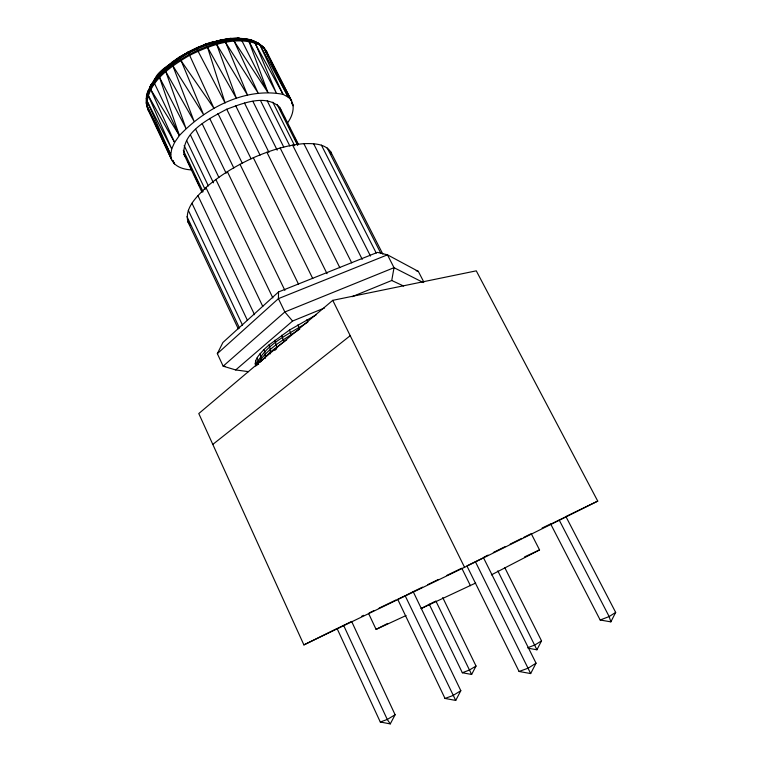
<?xml version="1.0" encoding="UTF-8"?>
<svg xmlns="http://www.w3.org/2000/svg" width="762" height="762" viewBox="0 0 762 762"><rect width="100%" height="100%" fill="white"/><g stroke="black" fill="none" stroke-linecap="round" stroke-linejoin="round"><path stroke-width="1.14" d="M147.695 94.936C144.885 99.241 146.59 105.394 148.085 109.985L171.698 159.81C175.174 167.097 183.728 169.421 191.176 169.907M287.712 122.615C293.037 115.424 296.437 103.661 288.255 97.174L260.175 45.168C237.049 34.852 210.664 45.044 189.395 55.436C170.879 66.427 147.342 81.658 146.847 105.604L171.698 159.81L170.745 154.743L146.856 100.679C145.675 96.926 146.685 91.792 149.714 89.192M152.143 83.83L150.209 86.658L150.752 89.583L174.603 142.418L171.707 148.895L170.745 154.743L146.847 105.604L146.618 96.66M423.853 282.111L418.328 271.386L387.467 254.832L377.447 252.374L278.54 291.951L278.416 298.637L284.845 311.972L292.579 321.031L324.536 307.972M147.895 91.392L146.333 98.66M146.609 101.498L146.323 103.565L148.085 109.985M270.329 353.873L270.386 349.539L268.948 344.986L289.484 330.051L316.135 314.897M265.147 358.54L265.367 354.092L263.995 349.51L268.948 344.986M352.082 296.704L391.744 280.492L394.021 267.681L387.467 254.832L278.416 298.637L217.341 353.644L223.152 366.17L235.706 369.951L248.555 371.656M202.101 192.395L183.966 154.353C182.185 131.435 209.721 118.396 226.733 109.223C242.687 103.413 265.519 93.669 279.845 107.385L298.256 143.98M255.727 365.912C253.717 359.331 260.156 353.959 263.995 349.51M262.309 47.273L260.975 45.472L264.081 48.177L288.255 97.174L283.045 94.345L253.879 41.243C214.389 33.671 165.84 57.455 147.618 93.297L148.161 95.307L174.603 142.418L179.394 135.522L154.61 83.649C152.009 72.933 173.841 62.655 180.137 56.598L180.499 56.74M238.268 328.841L187.919 221.885C184.356 207.874 197.034 196.491 205.93 187.547C220.056 175.193 236.325 165.544 253.336 157.724C269.424 150.752 286.322 145.151 303.876 143.647C313.211 143.427 324.85 143.37 330.784 151.905L382.819 254.079M147.066 95.755L148.323 90.545M146.495 99.679C152.486 75.114 176.67 60.512 197.882 50.092C216.932 42.348 239.84 34.966 259.613 44.263L283.045 94.345C244.812 87.03 205.216 108.385 179.394 135.522L150.752 89.583M164.382 69.352L166.783 66.999L165.078 68.247L165.802 71.647L194.11 121.387L172.488 64.894L172.012 62.598L173.279 61.712L165.078 68.247L154.172 79.972M196.472 48.187L225.133 103.003L207.54 47.339L205.14 44.263L222.809 39.51L223.971 40.062L258.137 93.069L234.115 41.148C232 35.824 225.619 40.11 221.78 39.805L230.991 38.367M147.657 92.316L150.819 85.011M148.942 89.802L151.4 84.344M161.173 72.476L159.087 74.085L159.258 76.638L179.394 135.522M217.341 353.644L222.904 342.481L278.54 291.951M610.857 621.859L615.677 612.4L565.995 516.722L550.774 524.18L600.17 620.001L610.857 621.859L609.152 616.563L559.222 520.094M528.085 648.205L536.924 649.786L541.525 640.88L504.73 567.538M466.877 565.861L519.084 671.474L530.666 673.57L536.038 663.169L483.479 557.727L467.944 565.347M455.724 700.43L405.136 595.693L397.697 599.294L445.008 698.44L455.724 700.43L460.82 690.696L413.204 591.693L406.146 595.198M429.216 604.19L462.334 672.751L471.63 674.456L476.031 666.045L442.732 597.57M390.268 723.9L395.107 714.756L351.634 621.449L337.09 628.574L380.295 722.014L390.268 723.9L387.277 719.471L343.633 625.412M195.453 48.692L179.88 56.636L172.126 62.113M213.198 42.158L222.809 39.51M150.419 85.782L155.057 78.696L160.439 72.628M150.209 86.658L155.734 78.267M260.318 362.121L270.548 351.768L286.702 339.823M154 80.791C177.375 53.559 217.618 32.166 253.879 41.243M154.524 79.267L155.057 78.696M159.382 73.447L172.774 61.665M235.706 369.951L292.579 321.031M332.756 300.342L198.787 413.556L303.895 644.9L464.553 567.319L597.741 501.11L476.279 270.843L332.756 300.342L464.553 567.319M229.114 39.186L229.695 38.71M274.777 350.329L276.558 348.91L276.673 346.881L274.911 340.176M212.808 444.408L350.206 335.699M172.012 62.598C191.548 48.53 214.97 38.462 239.335 38.252L241.973 40.853L267.767 92.231L234.115 41.148M298.733 329.879C283.607 339.814 265.986 349.044 256.918 365.389L255.68 360.788M536.038 663.169L528.237 668.141L519.084 671.474M615.677 612.4L609.152 616.563L600.17 620.001M460.82 690.696L452.971 695.544L445.008 698.44M541.525 640.88L534.876 644.985L527.961 647.633M395.107 714.756L387.277 719.471L380.295 722.014M476.031 666.045L469.335 670.074L462.334 672.751M181.47 56.169L188.29 52.197M434.702 601.551L421.043 608.59L475.678 583.025M491.385 574.881L539.544 549.916L531.247 533.667L523.885 537.334M368.503 613.258L376.085 629.393L387.62 623.468M303.895 644.9L336.966 628.526M361.502 616.372L363.636 615.315M483.889 557.193L488.099 555.098M493.357 552.488L504.939 546.735M510.197 544.125L521.779 538.372M196.586 47.854L187.957 52.073L179.727 57.283L203.578 114.643L172.917 65.865M542.106 528.056L550.659 523.913M565.642 516.655L597.741 501.11M369.56 612.743L373.799 610.695M379.095 608.133L396.059 599.932M413.023 591.741L422.567 587.131M427.863 584.568L438.464 579.444M446.942 575.339L460.724 568.681M524.57 556.889L539.544 549.916M376.085 629.393L406.06 615.525M196.415 47.873L205.407 44.301M197.52 47.768L204.835 44.815M237.03 38.443L239.335 38.252M205.14 44.263L213.817 41.51L215.675 42.71L247.574 95.193L225.628 42.339M243.621 39.014L247.05 39.214L249.022 41.443L276.149 92.669L255.127 42.901M230.324 38.433L238.563 38.1M253.079 40.672L250.307 40.138L253.194 41.443M237.782 38.167L246.231 38.852M225.476 366.484L223.152 366.17L284.845 311.972L394.021 267.681L423.31 282.559M259.613 44.263L256.156 42.31L259.185 44.644M245.364 38.691C253.889 39.948 262.442 44.101 266.776 51.845L291.675 101.032L264.081 48.177L257.146 42.52M244.488 38.748L249.336 39.91M416.185 270.72L418.328 271.386M188.081 51.959L214.046 108.442L180.842 60.417M251.27 40.11L258.909 43.51M391.744 280.492L403.593 286.017M267.319 54.121L266.214 50.94L261.938 45.901M187.919 221.885L190.414 225.228M262.795 46.511L266.776 51.845L268.253 56.083L267.691 55.188M183.966 154.353L185.566 156.867M207.54 47.339L236.449 98.536L216.703 44.415M291.551 102.699L293.237 105.766L291.646 102.594M471.63 674.456L435.797 600.875M159.658 77.619L185.966 128.426L165.802 71.647M146.856 100.679L171.707 148.895L148.161 95.307M327.184 147.914L380.924 253.498M321.412 145.132L376.247 253.07M313.573 143.675L370.494 256.061M303.876 143.647L362.226 259.328M270.91 61.37L273.568 66.656M276.225 71.942L277.292 74.057M283.855 116.415L284.921 118.529M289.179 126.987L290.236 129.102M294.494 137.56L297.151 142.856M277.025 104.356L297.685 145.447M272.786 102.165L294.637 145.685M292.618 145.075L351.711 262.88M267.233 100.889L289.846 146.018M497.815 570.862L536.924 649.786M260.528 100.584L283.75 147.066M280.14 147.961L339.852 267.71M252.86 101.298L277.187 150.171M475.412 561.737L530.666 673.57M244.488 103.013L268.91 152.286M266.89 152.229L327.05 273.701M235.677 105.689L260.071 155.124M461.782 568.166L470.449 585.74M253.336 157.724L312.763 278.578M226.733 109.223L251.069 158.782M217.97 113.519L242.211 163.116M239.992 164.268L298.542 284.226M209.693 118.415L233.81 167.992M227.343 171.602L284.893 290.379M202.187 123.739L226.143 173.231M195.701 129.302L218.885 177.403M215.856 179.461L272.844 297.894M190.433 134.922L213.446 182.823M186.557 140.408L208.359 185.938M205.93 187.547L262.785 306.448M184.166 145.58L205.159 189.519M183.309 150.266L203.111 191.786M188.128 161.982L191.7 169.469M194.253 174.812L199.349 185.499M197.882 195.567L254.556 314.716M172.955 160.744L174.479 163.944L173.088 160.734M191.967 203.244L247.412 320.326M188.319 210.331L242.535 325.183M186.985 216.599L239.487 328.06M306.81 319.821L307.848 322.059C289.474 334.166 264.433 344.119 255.975 365.855L255.156 363.617M297.875 324.898L299.685 329.308M289.484 330.051L291.189 334.499M281.788 335.166L283.74 341.776M260.109 353.692L261.461 360.597M257.337 357.473L258.604 364.417M249.022 41.443L267.767 92.231M150.171 112.757L150.533 113.757L147.561 107.937M280.178 108.318L281.197 111.119M265.481 50.168L266.586 53.34M146.361 102.518L147.59 106.871M330.784 151.905L331.337 153.905"/></g></svg>
